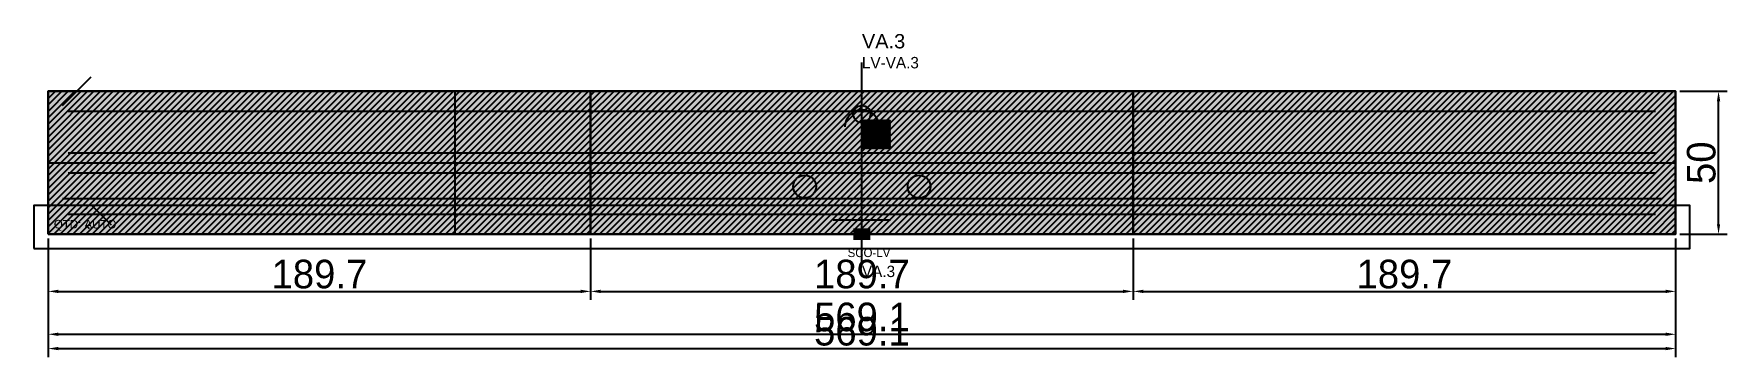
# Model space of a CAD drawing. Header units: metres. Extents: x 12791 to 13383, y 13116 to 13229.
import ezdxf

# ---------------------------------------------------------------- set-up
doc = ezdxf.new("R2010")
doc.units = ezdxf.units.M
for name, color, linetype in [('BARRA DE ANCORAGEM', 251, 'CONTINUOUS'), ('barrote', 251, 'CONTINUOUS'), ('CONCRETO', 251, 'CONTINUOUS'), ('COTA', 241, 'CONTINUOUS'), ('cotas', 4, 'CONTINUOUS'), ('Demarcação 1', 251, 'CONTINUOUS'), ('Demarcação 2', 254, 'CONTINUOUS'), ('Hachura', 251, 'CONTINUOUS'), ('HACHURA MADEIRAS', 1, 'CONTINUOUS'), ('Laje_Perimetro', 7, 'CONTINUOUS'), ('material do compensado', 7, 'CONTINUOUS'), ('NOMENCLATURA', 7, 'CONTINUOUS'), ('Painéis', 200, 'CONTINUOUS'), ('PONTALETE', 7, 'CONTINUOUS'), ('presilha', 1, 'CONTINUOUS'), ('Reaproveitamento', 251, 'CONTINUOUS'), ('SARR_3.5x7', 81, 'CONTINUOUS'), ('SCO-___-LAJ', 2, 'CONTINUOUS'), ('TENSOR', 3, 'CONTINUOUS'), ('texto', 7, 'CONTINUOUS'), ('Texto Qtd Sarr', 242, 'CONTINUOUS')]:
    doc.layers.add(name, color=color, linetype=linetype)
doc.styles.add('STR_STANDARD', font='arial.ttf')
doc.dimstyles.new('EZ DXF', dxfattribs={"dimtxt": 10, "dimasz": 3.5, "dimexe": 3, "dimexo": 1.5, "dimgap": 1, "dimtad": 1, "dimdec": 1, "dimdsep": 46, "dimcen": 2.5, "dimazin": 3, "dimtfac": 1, "dimtmove": 0, "dimatfit": 3})

msp = doc.modelspace()

# ---------------------------------------------------------------- hatches: boundary and pattern name
at = {"layer": 'Hachura'}
h = msp.add_hatch(color=3, dxfattribs=at)
h.dxf.hatch_style = 1
h.paths.add_polyline_path([(12795.5914, 13158.9905), (12985.2914, 13158.9905), (12985.2914, 13208.9905), (12795.5914, 13208.9905)])
h = msp.add_hatch(dxfattribs=at)
h.set_pattern_fill('ANSI31', scale=0.5)
h.paths.add_polyline_path([(12795.5914, 13158.9905), (12985.2914, 13158.9905), (12985.2914, 13208.9905), (12795.5914, 13208.9905)])
h = msp.add_hatch(color=3, dxfattribs=at)
h.dxf.hatch_style = 1
h.paths.add_polyline_path([(12795.5914, 13158.9905), (12985.2914, 13158.9905), (12985.2914, 13208.9905), (12795.5914, 13208.9905)])
h = msp.add_hatch(dxfattribs=at)
h.set_pattern_fill('ANSI31', scale=0.5)
h.paths.add_polyline_path([(12795.5914, 13158.9905), (12985.2914, 13158.9905), (12985.2914, 13208.9905), (12795.5914, 13208.9905)])
h = msp.add_hatch(color=3, dxfattribs=at)
h.dxf.hatch_style = 1
h.paths.add_polyline_path([(12985.2914, 13158.9905), (13174.9914, 13158.9905), (13174.9914, 13208.9905), (12985.2914, 13208.9905)])
h = msp.add_hatch(dxfattribs=at)
h.set_pattern_fill('ANSI31', scale=0.5)
h.paths.add_polyline_path([(12985.2914, 13158.9905), (13174.9914, 13158.9905), (13174.9914, 13208.9905), (12985.2914, 13208.9905)])
h = msp.add_hatch(color=3, dxfattribs=at)
h.dxf.hatch_style = 1
h.paths.add_polyline_path([(12985.2914, 13158.9905), (13174.9914, 13158.9905), (13174.9914, 13208.9905), (12985.2914, 13208.9905)])
h = msp.add_hatch(dxfattribs=at)
h.set_pattern_fill('ANSI31', scale=0.5)
h.paths.add_polyline_path([(12985.2914, 13158.9905), (13174.9914, 13158.9905), (13174.9914, 13208.9905), (12985.2914, 13208.9905)])
h = msp.add_hatch(color=3, dxfattribs=at)
h.dxf.hatch_style = 1
h.paths.add_polyline_path([(13174.9914, 13158.9905), (13364.6914, 13158.9905), (13364.6914, 13208.9905), (13174.9914, 13208.9905)])
h = msp.add_hatch(dxfattribs=at)
h.set_pattern_fill('ANSI31', scale=0.5)
h.paths.add_polyline_path([(13174.9914, 13158.9905), (13364.6914, 13158.9905), (13364.6914, 13208.9905), (13174.9914, 13208.9905)])
h = msp.add_hatch(color=3, dxfattribs=at)
h.dxf.hatch_style = 1
h.paths.add_polyline_path([(13174.9914, 13158.9905), (13364.6914, 13158.9905), (13364.6914, 13208.9905), (13174.9914, 13208.9905)])
h = msp.add_hatch(dxfattribs=at)
h.set_pattern_fill('ANSI31', scale=0.5)
h.paths.add_polyline_path([(13174.9914, 13158.9905), (13364.6914, 13158.9905), (13364.6914, 13208.9905), (13174.9914, 13208.9905)])
at = {"layer": 'HACHURA MADEIRAS'}
h = msp.add_hatch(dxfattribs=at)
h.set_pattern_fill('ANSI31', scale=2)
h.paths.add_polyline_path([(12797.5914, 13160.9905), (12807.5914, 13160.9905), (12807.5914, 13170.9905), (12797.5914, 13170.9905)])
h = msp.add_hatch(dxfattribs=at)
h.set_pattern_fill('ANSI31', scale=2)
h.paths.add_polyline_path([(12797.5914, 13160.9905), (12807.5914, 13160.9905), (12807.5914, 13170.9905), (12797.5914, 13170.9905)])
at = {"layer": 'material do compensado'}
h = msp.add_hatch(dxfattribs=at)
h.set_pattern_fill('ANSI37', scale=2)
h.paths.add_polyline_path([(12808.5914, 13160.9905), (12817.5914, 13160.9905), (12817.5914, 13168.9905), (12808.5914, 13168.9905)])
h = msp.add_hatch(dxfattribs=at)
h.set_pattern_fill('ANSI37', scale=2)
h.paths.add_polyline_path([(12808.5914, 13160.9905), (12817.5914, 13160.9905), (12817.5914, 13168.9905), (12808.5914, 13168.9905)])
at = {"layer": 'Reaproveitamento'}
h = msp.add_hatch(dxfattribs=at)
h.set_pattern_fill('SOLID')
h.paths.add_polyline_path([(13080.1414, 13188.9905), (13090.1414, 13188.9905), (13090.1414, 13198.9905), (13080.1414, 13198.9905)])
h = msp.add_hatch(dxfattribs=at)
h.set_pattern_fill('SOLID')
h.paths.add_polyline_path([(13080.1414, 13188.9905), (13090.1414, 13188.9905), (13090.1414, 13198.9905), (13080.1414, 13198.9905)])

# ---------------------------------------------------------------- linework, layer by layer
at = {"layer": 'BARRA DE ANCORAGEM'}
msp.add_line((12800.5914, 13203.9905), (12810.5914, 13213.9905), dxfattribs=at)
msp.add_line((12800.5914, 13203.9905), (12810.5914, 13213.9905), dxfattribs=at)
at = {"layer": 'barrote'}
msp.add_line((12800.5914, 13171.4905), (13359.6914, 13171.4905), dxfattribs=at)
msp.add_line((12800.5914, 13171.4905), (13359.6914, 13171.4905), dxfattribs=at)
at = {"layer": 'CONCRETO'}
msp.add_solid([(13077.1414, 13160.9905), (13083.1414, 13160.9905), (13077.1414, 13156.9905), (13083.1414, 13156.9905)], dxfattribs=at)
msp.add_solid([(13077.1414, 13160.9905), (13083.1414, 13160.9905), (13077.1414, 13156.9905), (13083.1414, 13156.9905)], dxfattribs=at)
at = {"layer": 'Demarcação 1'}
msp.add_line((12795.5914, 13183.9905), (13364.6914, 13183.9905), dxfattribs=at)
msp.add_line((12795.5914, 13183.9905), (13364.6914, 13183.9905), dxfattribs=at)
at = {"layer": 'Demarcação 2'}
msp.add_line((12937.8664, 13158.9905), (12937.8664, 13208.9905), dxfattribs=at)
msp.add_line((12937.8664, 13158.9905), (12937.8664, 13208.9905), dxfattribs=at)
at = {"layer": 'Laje_Perimetro'}
msp.add_lwpolyline([(12790.5914, 13153.9905), (13369.6914, 13153.9905), (13369.6914, 13168.9905), (12790.5914, 13168.9905)], close=True, dxfattribs=at)
msp.add_lwpolyline([(12790.5914, 13153.9905), (13369.6914, 13153.9905), (13369.6914, 13168.9905), (12790.5914, 13168.9905)], close=True, dxfattribs=at)
at = {"layer": 'Painéis'}
for points in [[(12795.5914, 13158.9905), (12795.5914, 13208.9905)], [(12795.5914, 13158.9905), (12985.2914, 13158.9905), (12985.2914, 13208.9905), (12795.5914, 13208.9905)], [(12795.5914, 13208.9905), (13364.6914, 13208.9905)], [(12795.5914, 13158.9905), (12795.5914, 13208.9905)], [(12795.5914, 13158.9905), (12985.2914, 13158.9905), (12985.2914, 13208.9905), (12795.5914, 13208.9905)], [(12795.5914, 13208.9905), (13364.6914, 13208.9905)], [(12985.2914, 13158.9905), (12985.2914, 13208.9905)], [(12985.2914, 13158.9905), (13174.9914, 13158.9905), (13174.9914, 13208.9905), (12985.2914, 13208.9905)], [(12985.2914, 13158.9905), (12985.2914, 13208.9905)], [(12985.2914, 13158.9905), (13174.9914, 13158.9905), (13174.9914, 13208.9905), (12985.2914, 13208.9905)], [(13174.9914, 13158.9905), (13174.9914, 13208.9905)], [(13174.9914, 13158.9905), (13364.6914, 13158.9905), (13364.6914, 13208.9905), (13174.9914, 13208.9905)], [(13174.9914, 13158.9905), (13174.9914, 13208.9905)], [(13174.9914, 13158.9905), (13364.6914, 13158.9905), (13364.6914, 13208.9905), (13174.9914, 13208.9905)], [(13364.6914, 13158.9905), (13364.6914, 13208.9905)], [(13364.6914, 13158.9905), (13364.6914, 13208.9905)], [(12795.5914, 13158.9905), (13364.6914, 13158.9905)], [(12795.5914, 13158.9905), (13364.6914, 13158.9905)]]:
    msp.add_lwpolyline(points, close=True, dxfattribs=at)
msp.add_arc((13080.1414, 13196.4905), 6, 0, 180, dxfattribs=at)
msp.add_arc((13080.1414, 13196.4905), 6, 0, 180, dxfattribs=at)
at = {"layer": 'PONTALETE'}
msp.add_line((13080.1414, 13148.9905), (13080.1414, 13218.9905), dxfattribs=at)
msp.add_line((13080.1414, 13148.9905), (13080.1414, 13218.9905), dxfattribs=at)
at = {"layer": 'presilha'}
for centre, radius in [((13080.1414, 13200.9905), 3), ((13080.1414, 13200.9905), 3), ((13060.1414, 13175.6572), 4), ((13060.1414, 13175.6572), 4), ((13100.1414, 13175.6572), 4), ((13100.1414, 13175.6572), 4)]:
    msp.add_circle(centre, radius, dxfattribs=at)
at = {"layer": 'SARR_3.5x7'}
for p, q in [((12802.5914, 13201.9905), (12985.2914, 13201.9905)), ((12802.5914, 13201.9905), (12985.2914, 13201.9905)), ((12985.2914, 13201.9905), (13174.9914, 13201.9905)), ((12985.2914, 13201.9905), (13174.9914, 13201.9905)), ((13174.9914, 13201.9905), (13357.6914, 13201.9905)), ((13174.9914, 13201.9905), (13357.6914, 13201.9905)), ((12802.5914, 13187.4905), (12985.2914, 13187.4905)), ((12802.5914, 13187.4905), (12985.2914, 13187.4905)), ((12985.2914, 13187.4905), (13174.9914, 13187.4905)), ((12985.2914, 13187.4905), (13174.9914, 13187.4905)), ((13174.9914, 13187.4905), (13357.6914, 13187.4905)), ((13174.9914, 13187.4905), (13357.6914, 13187.4905)), ((12802.5914, 13180.4905), (12985.2914, 13180.4905)), ((12802.5914, 13180.4905), (12985.2914, 13180.4905)), ((12985.2914, 13180.4905), (13174.9914, 13180.4905)), ((12985.2914, 13180.4905), (13174.9914, 13180.4905)), ((13174.9914, 13180.4905), (13357.6914, 13180.4905)), ((13174.9914, 13180.4905), (13357.6914, 13180.4905)), ((12802.5914, 13165.9905), (12985.2914, 13165.9905)), ((12802.5914, 13165.9905), (12985.2914, 13165.9905)), ((12985.2914, 13165.9905), (13174.9914, 13165.9905)), ((12985.2914, 13165.9905), (13174.9914, 13165.9905)), ((13174.9914, 13165.9905), (13357.6914, 13165.9905)), ((13174.9914, 13165.9905), (13357.6914, 13165.9905))]:
    msp.add_line(p, q, dxfattribs=at)
at = {"layer": 'TENSOR'}
msp.add_line((13070.1414, 13163.9905), (13090.1414, 13163.9905), dxfattribs=at)
msp.add_line((13070.1414, 13163.9905), (13090.1414, 13163.9905), dxfattribs=at)

# ---------------------------------------------------------------- texts
at = {"layer": 'NOMENCLATURA', "style": 'STR_STANDARD'}
msp.add_text('VA.3', height=5, dxfattribs=at).set_placement((13080.1414, 13223.9905))
msp.add_text('VA.3', height=5, dxfattribs=at).set_placement((13080.1414, 13223.9905))
at = {"layer": 'NOMENCLATURA', "insert": (13080.1414, 13220.9905), "char_height": 4, "attachment_point": 1}
msp.add_mtext('LV-VA.3', dxfattribs=at)
msp.add_mtext('LV-VA.3', dxfattribs=at)
at = {"layer": 'SCO-___-LAJ'}
msp.add_text('SCO-LV', height=3, dxfattribs=at).set_placement((13075.1414, 13150.9905))
msp.add_text('SCO-LV', height=3, dxfattribs=at).set_placement((13075.1414, 13150.9905))
at = {"layer": 'texto'}
msp.add_text('VA.3', height=4, dxfattribs=at).set_placement((13080.1414, 13143.9905))
msp.add_text('VA.3', height=4, dxfattribs=at).set_placement((13080.1414, 13143.9905))
at = {"layer": 'Texto Qtd Sarr'}
msp.add_text('QTD: AUTO', height=3, dxfattribs=at).set_placement((12797.5914, 13160.9905))
msp.add_text('QTD: AUTO', height=3, dxfattribs=at).set_placement((12797.5914, 13160.9905))

# ---------------------------------------------------------------- dimensions: what is measured, and where the dimension line sits
at = {"layer": 'COTA', "color": 1}
msp.add_linear_dim(base=(13379.6914, 13158.9905), p1=(13364.6914, 13158.9905), p2=(13364.6914, 13208.9905), angle=90, dimstyle='EZ DXF', dxfattribs=at).render()
msp.add_linear_dim(base=(13379.6914, 13158.9905), p1=(13364.6914, 13158.9905), p2=(13364.6914, 13208.9905), angle=90, dimstyle='EZ DXF', dxfattribs=at).render()
for base, p1, p2 in [((12795.5914, 13138.9905), (12795.5914, 13158.9905), (12985.2914, 13158.9905)), ((12795.5914, 13118.9905), (12795.5914, 13158.9905), (13364.6914, 13158.9905)), ((12795.5914, 13138.9905), (12795.5914, 13158.9905), (12985.2914, 13158.9905)), ((12795.5914, 13118.9905), (12795.5914, 13158.9905), (13364.6914, 13158.9905)), ((12985.2914, 13138.9905), (12985.2914, 13158.9905), (13174.9914, 13158.9905)), ((12985.2914, 13138.9905), (12985.2914, 13158.9905), (13174.9914, 13158.9905)), ((13174.9914, 13138.9905), (13174.9914, 13158.9905), (13364.6914, 13158.9905)), ((13174.9914, 13138.9905), (13174.9914, 13158.9905), (13364.6914, 13158.9905))]:
    msp.add_linear_dim(base=base, p1=p1, p2=p2, dimstyle='EZ DXF', dxfattribs=at).render()
at = {"layer": 'cotas'}
msp.add_linear_dim(base=(12795.5914, 13123.9905), p1=(12795.5914, 13138.9905), p2=(13364.6914, 13138.9905), dimstyle='EZ DXF', dxfattribs=at).render()
msp.add_linear_dim(base=(12795.5914, 13123.9905), p1=(12795.5914, 13138.9905), p2=(13364.6914, 13138.9905), dimstyle='EZ DXF', dxfattribs=at).render()

doc.saveas('drawing.dxf')
